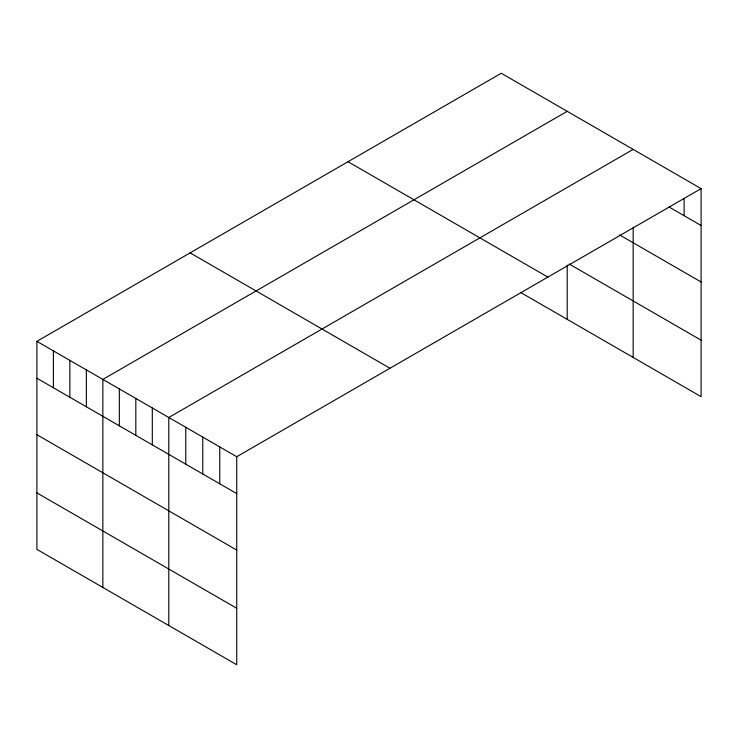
<?xml version="1.0" encoding="UTF-8"?>
<svg xmlns="http://www.w3.org/2000/svg" width="738" height="738" viewBox="0 0 738 738"><rect width="100%" height="100%" fill="white"/><g stroke="black" fill="none" stroke-linecap="round" stroke-linejoin="round"><path stroke-width="1.11" d="M701.1 188.624L236.741 456.721L236.741 664.754L36.9 549.376L36.9 341.343L501.259 73.246L701.1 188.624L701.1 396.657L520.659 292.479M567.208 111.327L102.85 379.415L102.85 587.448M633.158 149.399L168.79 417.496L168.79 625.52M669.015 206.981L701.1 225.505M619.579 234.915L701.1 281.981M569.146 263.992L701.1 340.172M348.022 161.723L547.864 277.101M190.136 252.876L389.978 368.253M36.9 341.343L236.741 456.721M36.9 378.225L236.741 493.602M36.9 434.7L236.741 550.078M36.9 492.892L236.741 608.269M684.117 198.411L684.117 215.699M633.158 227.249L633.158 357.423M567.208 265.09L567.208 319.351M219.749 446.914L219.749 483.796M202.766 437.108L202.766 473.99M185.782 427.302L185.782 464.184M152.305 407.976L152.305 444.857M135.82 398.455L135.82 435.337M119.335 388.935L119.335 425.817M86.364 369.904L86.364 406.776M69.87 360.384L69.87 397.265M53.385 350.864L53.385 387.745"/></g></svg>
